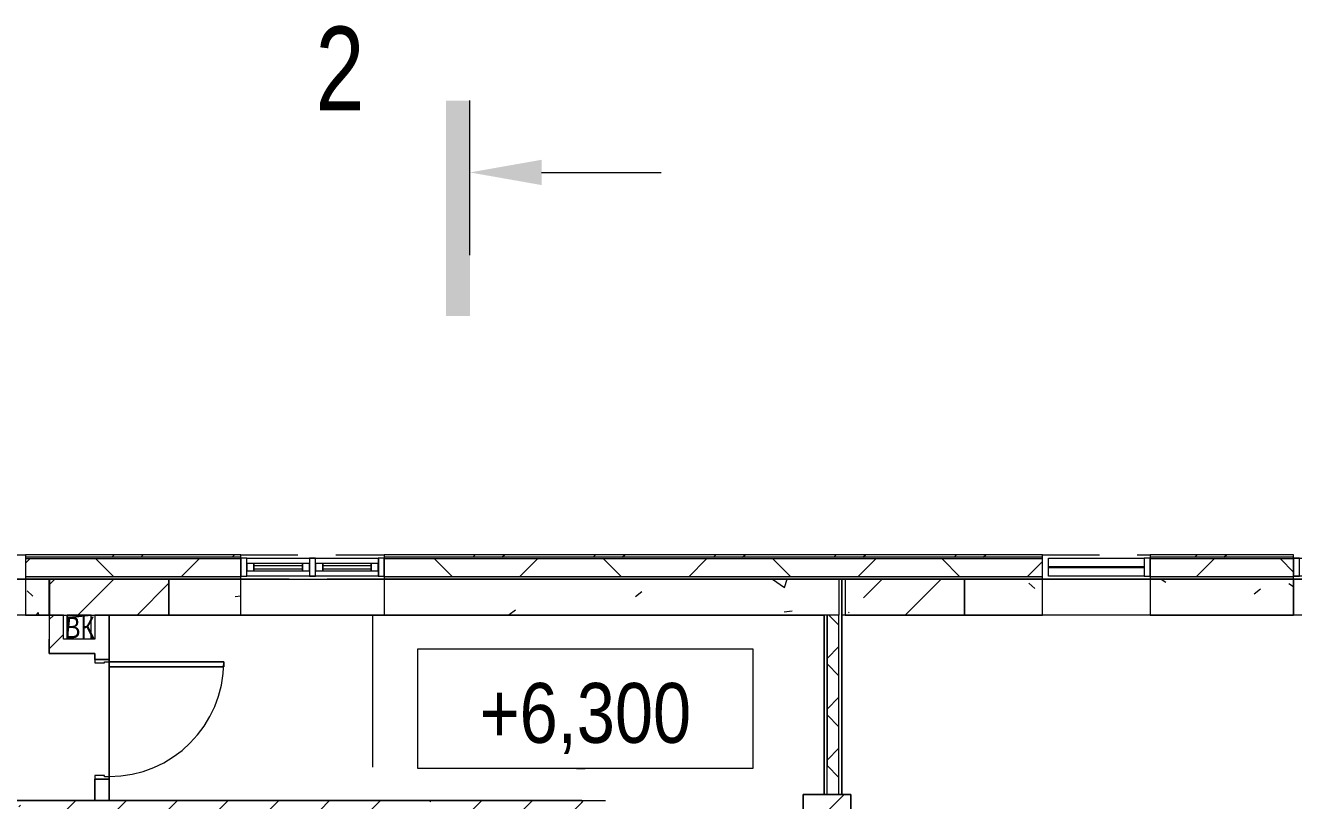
# Model space of a CAD drawing. Header units: millimetres. Extents: x 48966 to 294585, y -43515 to 30344.
# Drawn here: x 211677 to 222277, y 23867 to 30344 of the extents above; entities that cross this region are included whole.
import ezdxf

# ---------------------------------------------------------------- set-up
doc = ezdxf.new("R2010")
doc.units = ezdxf.units.MM
doc.linetypes.add('Осевые', pattern=[6350, 1270, -952.5, 3175, -952.5])
doc.linetypes.add('Сверху', pattern=[793.75, 476.25, -317.5])
for name, color, linetype, lineweight in [('Высотные отметки', 7, 'Continuous', 9), ('Двери', 7, 'Continuous', 9), ('Импосты витража', 7, 'Continuous', 9), ('Импосты витража-1', 7, 'Continuous', 18), ('Каркас_Импост', 7, 'Continuous', 9), ('Контуры', 7, 'Continuous', 9), ('Обобщенные модели', 7, 'Continuous', 9), ('Обобщенные модели-1', 7, 'Continuous', 18), ('Общие ребра', 7, 'Continuous', 9), ('Окна', 7, 'Continuous', 9), ('Окна-1', 7, 'Сверху', 9), ('Окна-2', 7, 'Continuous', 18), ('Оси-2', 7, 'Осевые', 9), ('Панель', 7, 'Continuous', 9), ('Перекрытия', 7, 'Continuous', 9), ('Разрезы', 7, 'Continuous', 9), ('Стены', 7, 'Continuous', 9), ('Стены-1', 7, 'Continuous', 18), ('Типовые аннотации', 7, 'Continuous', 9), ('Штриховка разреза-1', 7, 'Continuous', 9), ('Элементы узлов', 7, 'Continuous', 9), ('Элементы узлов-1', 7, 'Continuous', 5)]:
    doc.layers.add(name, color=color, linetype=linetype, lineweight=lineweight)
doc.layers.add('Обобщенные модели-2', color=7, linetype='Continuous', lineweight=9, true_color=0xffbc79)
doc.styles.add('Arial', font='Arial.ttf', dxfattribs={"width": 0.8, "height": 180})
doc.styles.add('Arial Narrow', font='Arial Narrow.ttf', dxfattribs={"height": 500})
doc.styles.add('Arial_1', font='Arial.ttf', dxfattribs={"width": 0.75, "height": 700})
pattern_1 = [(45, (-0.08, 0), (-493.914, 493.914), []), (45, (493.83, 0), (-493.914, 493.914), [873.125, -174.625, 6.706, -167.919])]
pattern_2 = [(45, (108045.05, 0), (-424.264, 424.264), [600, -100, 20, -100]), (45, (108045.05, 424), (-424.264, 424.264), [])]
pattern_3 = [(0, (108045.05, 0), (812.8, 203.2), [67.056, -542.544, 67.056, -542.544, -3251.2]), (0, (108045.05, 0), (812.8, 203.2), [-1219.2, 67.056, -1152.144, 67.056, -542.544, -1422.4]), (0, (108045.05, 0), (812.8, 203.2), [-3048, 67.056, -339.344, 67.056, -948.944]), (120, (108349.85, 101.6), (-582.37636, 602.30545), [67.056, -542.544, 67.056, -542.544, -3251.2]), (120, (108349.85, 101.6), (-582.37636, 602.30545), [-1219.2, 67.056, -1152.144, 67.056, -542.544, -1422.4]), (120, (108349.85, 101.6), (-582.37636, 602.30545), [-3048, 67.056, -339.344, 67.056, -948.944]), (240, (108451.45, 508), (-230.42364, -805.50545), [67.056, -542.544, 67.056, -542.544, -3251.2]), (240, (108451.45, 508), (-230.42364, -805.50545), [-1219.2, 67.056, -1152.144, 67.056, -542.544, -1422.4]), (240, (108451.45, 508), (-230.42364, -805.50545), [-3048, 67.056, -339.344, 67.056, -948.944])]
pattern_4 = [(45, (108045.05, 0), (-502.8943, 502.8943), []), (45, (108045.05, 762), (-502.8943, 502.8943), [])]
pattern_5 = [(50, (108045, 0), (1457.472, -127.512), [152.4, -1676.4]), (355, (108045, 0), (-281.942, 1528.454), [121.92, -1341.12]), (100.451, (108166.5, -10.6), (1175.541, 1400.933), [129.52, -1424.721]), (46.184, (108045, 406.4), (2168.632, -336.342), [228.6, -2514.6]), (96.636, (108225.8, 378.4), (1899.22, 1979.42), [194.28, -2137.08]), (351.184, (108045, 406.4), (1899.24, 1979.402), [182.88, -2011.68]), (21, (108248.2, 304.8), (1212.915, -818.121), [152.4, -1676.4]), (326, (108248.2, 304.8), (494.417, 1473.504), [121.92, -1341.12]), (71.451, (108349.3, 236.6), (1707.337, 655.37), [129.52, -1424.721]), (37.5, (108045.05, 0), (24.7094, 676.4402), [67.056, -1257.808, 67.056, -1294.384, -1346.2]), (37.5, (108045.05, 0), (24.7094, 676.4402), [-2686.304, 67.056, -1279.144]), (7.5, (108045.05, 0), (534.5577, 801.4443), [67.056, -709.168, 67.056, -1227.328, -513.08]), (7.5, (108045.05, 0), (534.5577, 801.4443), [-2070.608, 67.056, -446.024]), (327.5, (107591.9, 0), (1084.7275, -45.8312), [67.056, -440.944, 67.056, -1517.904, -2103.12]), (327.5, (107591.9, 0), (1084.7275, -45.8312), [-2092.96, 67.056, -2036.064]), (317.5, (107388.7, 0), (1185.035, 203.4135), [67.056, -593.344, 67.056, -985.52, -1493.52]), (317.5, (107388.7, 0), (1185.035, 203.4135), [-1712.976, 67.056, -1426.464])]

# ---------------------------------------------------------------- blocks, each defined once
blk = doc.blocks.new('Обобщенные модели 5 - Обобщенные модели 5-1059489-План 4-го этажа на отм_ _6_600')
at = {"layer": 'Обобщенные модели'}
h = blk.add_hatch(dxfattribs=at)
h.set_pattern_fill('FP_6', color=256, style=0, pattern_type=2)
h.set_pattern_definition(pattern_1)
h.paths.add_polyline_path([(104048, 25417), (104832, 25417), (104832, 25717), (103832, 25717), (103832, 25417)], flags=0)
h = blk.add_hatch(dxfattribs=at)
h.set_pattern_fill('FP_6', color=256, style=0, pattern_type=2)
h.set_pattern_definition(pattern_1)
h.paths.add_polyline_path([(111292, 25417), (111482, 25417), (111482, 25717), (110482, 25717), (110482, 25417)], flags=0)
at = {"layer": 'Обобщенные модели-1'}
for p, q in [((104832, 25717), (103832, 25717)), ((103832, 25717), (103832, 25417)), ((104832, 25417), (104832, 25717)), ((111482, 25717), (110482, 25717)), ((110482, 25717), (110482, 25417)), ((111482, 25417), (111482, 25717)), ((103832, 25417), (104832, 25417)), ((110482, 25417), (111482, 25417))]:
    blk.add_line(p, q, dxfattribs=at)
blk = doc.blocks.new('Обобщенные модели 22 - Обобщенные модели 22-1196585-План 4-го этажа на отм_ _6_600')
at = {"layer": 'Обобщенные модели'}
h = blk.add_hatch(dxfattribs=at)
h.set_pattern_fill('FP_7', color=256, style=0, pattern_type=2)
h.set_pattern_definition([(45, (0, 0), (-493.914, 493.914), []), (45, (493.9, 0), (-493.914, 493.914), [873.125, -174.625, 6.706, -167.919])])
h.paths.add_polyline_path([(110132, 23517), (110532, 23517), (110532, 23917), (110132, 23917)], flags=0)
at = {"layer": 'Обобщенные модели-1'}
for p, q in [((110532, 23917), (110132, 23917)), ((110132, 23917), (110132, 23517)), ((110532, 23517), (110532, 23917)), ((110132, 23517), (110532, 23517))]:
    blk.add_line(p, q, dxfattribs=at)
blk = doc.blocks.new('M_Окно-Квадратный проем - 900 x 11450 mm-1430326-План 4-го этажа на отм_ _6_600')
at = {"layer": 'Окна'}
for p, q in [((-458, -102), (-458, 102)), ((442, 102), (442, -102))]:
    blk.add_line(p, q, dxfattribs=at)
at = {"layer": 'Окна-1'}
for p, q in [((-458, 102), (442, 102)), ((442, -102), (-458, -102))]:
    blk.add_line(p, q, dxfattribs=at)
blk = doc.blocks.new('M_Окно-Квадратный проем - 900 x 11450 mm-1433441-План 4-го этажа на отм_ _6_600')
at = {"layer": 'Окна'}
for p, q in [((-458, -150), (-458, 150)), ((442, 150), (442, -150))]:
    blk.add_line(p, q, dxfattribs=at)
at = {"layer": 'Окна-1'}
for p, q in [((-458, 150), (442, 150)), ((442, -150), (-458, -150))]:
    blk.add_line(p, q, dxfattribs=at)
blk = doc.blocks.new('M_Окно-Квадратный проем - 1200 x 11450 mm-1434535-План 4-го этажа на отм_ _6_600')
at = {"layer": 'Окна'}
for p, q in [((-608, -102), (-608, 102)), ((592, 102), (592, -102))]:
    blk.add_line(p, q, dxfattribs=at)
at = {"layer": 'Окна-1'}
for p, q in [((-608, 102), (592, 102)), ((592, -102), (-608, -102))]:
    blk.add_line(p, q, dxfattribs=at)
blk = doc.blocks.new('M_Окно-Квадратный проем - 1200 x 11450 mm-1440296-План 4-го этажа на отм_ _6_600')
at = {"layer": 'Окна'}
for p, q in [((-608, -150), (-608, 150)), ((592, 150), (592, -150))]:
    blk.add_line(p, q, dxfattribs=at)
at = {"layer": 'Окна-1'}
for p, q in [((-608, 150), (592, 150)), ((592, -150), (-608, -150))]:
    blk.add_line(p, q, dxfattribs=at)
blk = doc.blocks.new('Прямоугольный импост - Прямоугольный импост 1-5432525-План 4-го этажа на отм_ _6_600')
at = {"layer": 'Импосты витража-1'}
for p, q in [((0, 75), (-50, 75)), ((-50, 75), (-50, -75)), ((0, -75), (0, 75)), ((-50, -75), (0, -75))]:
    blk.add_line(p, q, dxfattribs=at)
blk = doc.blocks.new('Панель окно - Верхнее левое-8277192-План 4-го этажа на отм_ _6_600')
at = {"layer": 'Окна'}
for p, q in [((202.5, 30), (-202.5, 30)), ((-202.5, 30), (-202.5, -30)), ((202.5, -30), (202.5, 30)), ((-202.5, -30), (202.5, -30))]:
    blk.add_line(p, q, dxfattribs=at)
at = {"layer": 'Окна-2'}
for p, q in [((-202.5, 30), (-262.5, 30)), ((-262.5, 30), (-262.5, -30)), ((-202.5, -30), (-202.5, 30)), ((202.5, 12.5), (-202.5, 12.5)), ((-202.5, 12.5), (-202.5, -12.5)), ((202.5, 30), (202.5, -30)), ((262.5, 30), (202.5, 30)), ((202.5, -12.5), (202.5, 12.5)), ((262.5, -30), (262.5, 30)), ((-262.5, -30), (-202.5, -30)), ((-202.5, -12.5), (202.5, -12.5)), ((202.5, -30), (262.5, -30))]:
    blk.add_line(p, q, dxfattribs=at)
blk = doc.blocks.new('Панель окно - Верхнее правое-8277188-План 4-го этажа на отм_ _6_600')
at = {"layer": 'Окна'}
for p, q in [((202.5, 30), (-202.5, 30)), ((-202.5, 30), (-202.5, -30)), ((202.5, -30), (202.5, 30)), ((-202.5, -30), (202.5, -30))]:
    blk.add_line(p, q, dxfattribs=at)
at = {"layer": 'Окна-2'}
for p, q in [((-202.5, 30), (-262.5, 30)), ((-262.5, 30), (-262.5, -30)), ((-202.5, -30), (-202.5, 30)), ((202.5, 12.5), (-202.5, 12.5)), ((-202.5, 12.5), (-202.5, -12.5)), ((202.5, 30), (202.5, -30)), ((262.5, 30), (202.5, 30)), ((202.5, -12.5), (202.5, 12.5)), ((262.5, -30), (262.5, 30)), ((-262.5, -30), (-202.5, -30)), ((-202.5, -12.5), (202.5, -12.5)), ((202.5, -30), (262.5, -30))]:
    blk.add_line(p, q, dxfattribs=at)
blk = doc.blocks.new('Прямоугольный импост - Прямоугольный импост 1-2037709-План 4-го этажа на отм_ _6_600')
at = {"layer": 'Импосты витража-1'}
for p, q in [((-50, 75), (0, 75)), ((-50, -75), (-50, 75)), ((0, 75), (0, -75)), ((0, -75), (-50, -75))]:
    blk.add_line(p, q, dxfattribs=at)
blk = doc.blocks.new('Прямоугольный импост - Прямоугольный импост 1-2108582-План 4-го этажа на отм_ _6_600')
at = {"layer": 'Импосты витража-1'}
for p, q in [((-25, 75), (25, 75)), ((-25, -75), (-25, 75)), ((25, 75), (25, -75)), ((25, -75), (-25, -75))]:
    blk.add_line(p, q, dxfattribs=at)
blk = doc.blocks.new('Прямоугольный импост - Прямоугольный импост 1-2125096-План 4-го этажа на отм_ _6_600')
at = {"layer": 'Импосты витража'}
for p, q in [((106032, 25892), (106582, 25892)), ((106582, 25892), (106582, 25742)), ((106582, 25742), (106032, 25742))]:
    blk.add_line(p, q, dxfattribs=at)
blk = doc.blocks.new('Прямоугольный импост - Прямоугольный импост 1-2125097-План 4-го этажа на отм_ _6_600')
at = {"layer": 'Импосты витража'}
for p, q in [((105482, 25742), (105482, 25892)), ((105482, 25892), (106032, 25892)), ((106032, 25742), (105482, 25742))]:
    blk.add_line(p, q, dxfattribs=at)
blk = doc.blocks.new('Прямоугольный импост - Прямоугольный импост 1-V30-План 4-го этажа на отм_ _6_600')
at = {"layer": 'Импосты витража-1'}
for p, q in [((-50, 75), (0, 75)), ((-50, -75), (-50, 75)), ((0, 75), (0, -75)), ((0, -75), (-50, -75))]:
    blk.add_line(p, q, dxfattribs=at)
blk = doc.blocks.new('Прямоугольный импост - Прямоугольный импост 1-8271313-План 4-го этажа на отм_ _6_600')
at = {"layer": 'Импосты витража'}
for p, q in [((112182, 25742), (112182, 25892)), ((112182, 25892), (112582, 25892)), ((112582, 25742), (112182, 25742))]:
    blk.add_line(p, q, dxfattribs=at)
blk = doc.blocks.new('Прямоугольный импост - Прямоугольный импост 1-V53-План 4-го этажа на отм_ _6_600')
at = {"layer": 'Импосты витража-1'}
for p, q in [((0, 75), (-50, 75)), ((-50, 75), (-50, -75)), ((0, -75), (0, 75)), ((-50, -75), (0, -75))]:
    blk.add_line(p, q, dxfattribs=at)
blk = doc.blocks.new('170_ОтверстиеПрямоугольноеВертикальное - 170_ОтверстиеПрямоугольноеВертикальное-5688918-План 4-го этажа на отм_ _6_600')
at = {"layer": 'Обобщенные модели'}
for p, q in [((-99, -99), (-99, 101)), ((-99, 101), (99, 101)), ((99, 101), (99, -99))]:
    blk.add_line(p, q, dxfattribs=at)
blk = doc.blocks.new('Дверь - Однопольная - ДВ1_21х10-6240607-План 4-го этажа на отм_ _6_600')
at = {"layer": 'Двери'}
for p, q in [((-439, 1018), (-479, 1018)), ((-479, 1018), (-479, 60)), ((-439, 60), (-439, 1018)), ((-479, 60), (-439, 60))]:
    blk.add_line(p, q, dxfattribs=at)
blk.add_arc((-479, 60), 958, 360, 90, dxfattribs=at)
at = {"layer": 'Каркас_Импост'}
for p, q in [((-480, 60), (-500, 60)), ((-500, 60), (-500, -60)), ((-480, 20), (-480, 60)), ((-470, 20), (-480, 20)), ((-470, -60), (-470, 20)), ((480, 20), (470, 20)), ((470, 20), (470, -60)), ((500, 60), (480, 60)), ((480, 60), (480, 20)), ((500, -60), (500, 60)), ((-500, -60), (-470, -60)), ((470, -60), (500, -60))]:
    blk.add_line(p, q, dxfattribs=at)
at = {"layer": 'Панель'}
for p, q in [((-479, 1018), (-439, 1018)), ((-479, 60), (-479, 1018)), ((-439, 1018), (-439, 60)), ((-439, 60), (-479, 60))]:
    blk.add_line(p, q, dxfattribs=at)
blk = doc.blocks.new('Прямоугольный импост - Прямоугольный импост 1-8281254-План 4-го этажа на отм_ _6_600')
at = {"layer": 'Импосты витража'}
for p, q in [((114232, 25742), (114232, 25892)), ((114232, 25892), (114682, 25892)), ((114682, 25742), (114232, 25742))]:
    blk.add_line(p, q, dxfattribs=at)
blk = doc.blocks.new('Прямоугольный импост - Прямоугольный импост 1-8271314-План 4-го этажа на отм_ _6_600')
at = {"layer": 'Импосты витража'}
for p, q in [((112582, 25892), (112982, 25892)), ((112982, 25892), (112982, 25742)), ((112982, 25742), (112582, 25742))]:
    blk.add_line(p, q, dxfattribs=at)
blk = doc.blocks.new('Разрез - Номер спереди-234828-План 4-го этажа на отм_ _6_600')
at = {"layer": 'Разрезы'}
for points in [[(0, 0), (0, 1), (9.004, 1), (9.004, 0)], [(2.471, -3), (3, 0), (3.529, -3)]]:
    blk.add_hatch(color=256, dxfattribs=at).paths.add_polyline_path(points, flags=0)
blk.add_line((3, -3), (3, -8), dxfattribs=at)
blk = doc.blocks.new('Высотные отметки - Высотная отметка - Рамка_14мм длина-4459141-План 4-го этажа на отм_ _6_600')
at = {"layer": 'Высотные отметки'}
for p, q in [((7, 5), (-7, 5)), ((-7, 5), (-7, 0)), ((7, 0), (7, 5)), ((-7, 0), (7, 0))]:
    blk.add_line(p, q, dxfattribs=at)

msp = doc.modelspace()

# ---------------------------------------------------------------- hatches: boundary and pattern name
at = {"layer": 'Штриховка разреза-1'}
h = msp.add_hatch(dxfattribs=at)
h.set_pattern_fill('FP_2', color=256, style=0, pattern_type=2)
h.set_pattern_definition(pattern_4)
h.paths.add_polyline_path([(225181.2, 25902.1), (225181.3, 25922.1), (223176.7, 25922.1), (223176.7, 25902.1), (224771.1, 25902.1)], flags=0)
h.paths.add_polyline_path([(221076.7, 25902.1), (222276.7, 25902.1), (222276.7, 25922.1), (221076.7, 25922.1)], flags=0)
h.paths.add_polyline_path([(211676.7, 25902.1), (213476.7, 25902.1), (213476.7, 25922.1), (211676.7, 25922.1)], flags=0)
h.paths.add_polyline_path([(220176.7, 25902.1), (220176.7, 25922.1), (214676.7, 25922.1), (214676.7, 25902.1), (219337.6, 25902.1)], flags=0)
h.paths.add_polyline_path([(210281.8, 25902.1), (210476.7, 25902.1), (210476.7, 25922.1), (208676.7, 25922.1), (208676.7, 25902.1)], flags=0)
h.paths.add_polyline_path([(205676.7, 25902.1), (207476.7, 25902.1), (207476.7, 25922.1), (205676.7, 25922.1)], flags=0)
h = msp.add_hatch(dxfattribs=at)
h.set_pattern_fill('FP_1', color=256, style=0, pattern_type=2)
h.set_pattern_definition(pattern_3)
h.paths.add_polyline_path([(225181.2, 25887.1), (225181.2, 25902.1), (223176.7, 25902.1), (223176.7, 25887.1), (224771.1, 25887.1)], flags=0)
h.paths.add_polyline_path([(220176.7, 25887.1), (220176.7, 25902.1), (214676.7, 25902.1), (214676.7, 25887.1), (219337.6, 25887.1)], flags=0)
h.paths.add_polyline_path([(222276.7, 25887.1), (222276.7, 25902.1), (221076.7, 25902.1), (221076.7, 25887.1)], flags=0)
h.paths.add_polyline_path([(210281.8, 25887.1), (210476.7, 25887.1), (210476.7, 25902.1), (208676.7, 25902.1), (208676.7, 25887.1)], flags=0)
h.paths.add_polyline_path([(213476.7, 25887.1), (213476.7, 25902.1), (211676.7, 25902.1), (211676.7, 25887.1), (212092.9, 25887.1)], flags=0)
h.paths.add_polyline_path([(207476.7, 25887.1), (207476.7, 25902.1), (205676.7, 25902.1), (205676.7, 25887.1)], flags=0)
h = msp.add_hatch(dxfattribs=at)
h.set_pattern_fill('FP_3', color=256, style=0, pattern_type=2)
h.set_pattern_definition([(45, (108045, 0), (-707.107, 707.107), []), (135, (108045, 0), (-707.107, -707.107), [])])
h.paths.add_polyline_path([(225180.5, 25737.1), (225181.2, 25887.1), (223176.7, 25887.1), (223176.7, 25737.1), (224771.1, 25737.1)], flags=0)
h.paths.add_polyline_path([(220176.7, 25737.1), (220176.7, 25887.1), (214676.7, 25887.1), (214676.7, 25737.1), (219337.6, 25737.1)], flags=0)
h.paths.add_polyline_path([(221076.7, 25737.1), (222276.7, 25737.1), (222276.7, 25887.1), (221076.7, 25887.1)], flags=0)
h.paths.add_polyline_path([(210281.8, 25737.1), (210476.7, 25737.1), (210476.7, 25887.1), (208676.7, 25887.1), (208676.7, 25737.1)], flags=0)
h.paths.add_polyline_path([(211676.7, 25737.1), (213476.7, 25737.1), (213476.7, 25887.1), (211676.7, 25887.1)], flags=0)
h.paths.add_polyline_path([(205676.7, 25737.1), (207476.7, 25737.1), (207476.7, 25887.1), (205676.7, 25887.1)], flags=0)
h = msp.add_hatch(dxfattribs=at)
h.set_pattern_fill('FP_1', color=256, style=0, pattern_type=2)
h.set_pattern_definition(pattern_3)
h.paths.add_polyline_path([(225180.4, 25717.1), (225180.5, 25737.1), (223176.7, 25737.1), (223176.7, 25717.1), (224771.1, 25717.1)], flags=0)
h.paths.add_polyline_path([(220176.7, 25717.1), (220176.7, 25737.1), (214676.7, 25737.1), (214676.7, 25717.1), (219337.6, 25717.1)], flags=0)
h.paths.add_polyline_path([(221076.7, 25717.1), (222276.7, 25717.1), (222276.7, 25737.1), (221076.7, 25737.1)], flags=0)
h.paths.add_polyline_path([(210476.7, 25717.1), (210476.7, 25737.1), (208676.7, 25737.1), (208676.7, 25717.1), (210281.8, 25717.1)], flags=0)
h.paths.add_polyline_path([(213476.7, 25717.1), (213476.7, 25737.1), (211676.7, 25737.1), (211676.7, 25717.1), (212092.9, 25717.1)], flags=0)
h.paths.add_polyline_path([(207476.7, 25717.1), (207476.7, 25737.1), (205676.7, 25737.1), (205676.7, 25717.1)], flags=0)
h = msp.add_hatch(dxfattribs=at)
h.set_pattern_fill('FP_8', color=256, style=0, pattern_type=2)
h.set_pattern_definition(pattern_5)
h.paths.add_polyline_path([(211876.8, 25417.1), (211876.8, 25717.1), (211676.7, 25717.1), (211676.7, 25417.1)], flags=0)
h = msp.add_hatch(dxfattribs=at)
h.set_pattern_fill('FP_8', color=256, style=0, pattern_type=2)
h.set_pattern_definition(pattern_5)
h.paths.add_polyline_path([(213476.7, 25417.1), (213476.7, 25717.1), (212876.7, 25717.1), (212876.7, 25417.1)], flags=0)
h = msp.add_hatch(dxfattribs=at)
h.set_pattern_fill('FP_8', color=256, style=0, pattern_type=2)
h.set_pattern_definition(pattern_5)
h.paths.add_polyline_path([(218376.7, 25417.1), (218476.7, 25417.1), (218476.7, 25717.1), (214676.7, 25717.1), (214676.7, 25417.1), (218351.7, 25417.1)], flags=0)
h = msp.add_hatch(dxfattribs=at)
h.set_pattern_fill('FP_8', color=256, style=0, pattern_type=2)
h.set_pattern_definition(pattern_5)
h.paths.add_polyline_path([(219526.7, 25417.1), (220176.7, 25417.1), (220176.7, 25717.1), (219526.7, 25717.1)], flags=0)
h = msp.add_hatch(dxfattribs=at)
h.set_pattern_fill('FP_8', color=256, style=0, pattern_type=2)
h.set_pattern_definition(pattern_5)
h.paths.add_polyline_path([(221076.7, 25417.1), (222276.7, 25417.1), (222276.7, 25717.1), (221076.7, 25717.1)], flags=0)
h = msp.add_hatch(dxfattribs=at)
h.set_pattern_fill('FP_2', color=256, style=0, pattern_type=2)
h.set_pattern_definition(pattern_4)
h.paths.add_polyline_path([(211876.7, 25217.1), (211996.7, 25217.1), (211996.7, 25417.1), (211876.7, 25417.1)], flags=0)
h = msp.add_hatch(dxfattribs=at)
h.set_pattern_fill('FP_2', color=256, style=0, pattern_type=2)
h.set_pattern_definition(pattern_4)
h.paths.add_polyline_path([(212376.7, 23867.1), (212376.7, 24047.1), (212256.7, 24047.1), (212256.7, 23867.1)], flags=0)
h.paths.add_polyline_path([(212256.7, 25047.1), (212376.7, 25047.1), (212376.7, 25417.1), (212256.7, 25417.1), (212256.7, 25092.1)], flags=0)
h = msp.add_hatch(dxfattribs=at)
h.set_pattern_fill('FP_5', color=256, style=0, pattern_type=2)
h.set_pattern_definition([(45, (108045.05, 0), (-212.132, 212.132), []), (135, (108045.05, 0), (-212.132, -212.132), [])])
h.paths.add_polyline_path([(218376.7, 23917.1), (218476.7, 23917.1), (218476.7, 25417.1), (218376.7, 25417.1), (218376.7, 24061.4)], flags=0)
h = msp.add_hatch(dxfattribs=at)
h.set_pattern_fill('FP_2', color=256, style=0, pattern_type=2)
h.set_pattern_definition(pattern_4)
h.paths.add_polyline_path([(212092.9, 25097.1), (212256.7, 25097.1), (212256.7, 25217.1), (211876.7, 25217.1), (211876.7, 25097.1)], flags=0)
h = msp.add_hatch(dxfattribs=at)
h.set_pattern_fill('FP_4', color=256, style=0, pattern_type=2)
h.set_pattern_definition(pattern_2)
h.paths.add_polyline_path([(212224.7, 23567.1), (212376.7, 23567.1), (212376.7, 23867.1), (208201.7, 23867.1), (208201.7, 23567.1), (212092.9, 23567.1)], flags=0)
h.paths.add_polyline_path([(207701.7, 23567.1), (207701.7, 23867.1), (204848.3, 23867.1), (204848.3, 23567.1)], flags=0)
h = msp.add_hatch(dxfattribs=at)
h.set_pattern_fill('FP_4', color=256, style=0, pattern_type=2)
h.set_pattern_definition(pattern_2)
h.paths.add_polyline_path([(216326.7, 23567.1), (216326.7, 23867.1), (212376.7, 23867.1), (212376.7, 23567.1), (215715.3, 23567.1)], flags=0)
h = msp.add_hatch(dxfattribs=at)
h.set_pattern_fill('FP_4', color=256, style=0, pattern_type=2)
h.set_pattern_definition(pattern_2)
h.paths.add_polyline_path([(216526.7, 15867.1), (216526.7, 22467.1), (216326.7, 22467.1), (216326.7, 15867.1)], flags=0)
h.paths.add_polyline_path([(216526.7, 23467.1), (216526.7, 23867.1), (216326.7, 23867.1), (216326.7, 23467.1)], flags=0)
at = {"layer": 'Элементы узлов-1'}
msp.add_hatch(color=256, dxfattribs=at).paths.add_polyline_path([(212026.7, 25217.1), (212026.9, 25217.1), (212046.7, 25397.1), (212225.4, 25417.1), (212026.7, 25417.1)], flags=0)

# ---------------------------------------------------------------- linework, layer by layer
at = {"layer": 'Высотные отметки'}
for q in [(216355.9, 24135.5), (216283.8, 24135.5)]:
    msp.add_line((216283.8, 24135.5), q, dxfattribs=at)
at = {"layer": 'Контуры'}
for p, q in [((216326.4, 25417.1), (212526.7, 25417.1)), ((216326.7, 25417.1), (212526.7, 25417.1)), ((212526.7, 25417.1), (216326.7, 25417.1)), ((216326.7, 25417.1), (212526.7, 25417.1))]:
    msp.add_line(p, q, dxfattribs=at)
at = {"layer": 'Обобщенные модели-2'}
for p, q in [((212225.4, 25417.1), (212026.7, 25417.1)), ((212026.7, 25417.1), (212026.7, 25217.1)), ((212225.4, 25217.1), (212225.4, 25417.1))]:
    msp.add_line(p, q, dxfattribs=at)
at = {"layer": 'Общие ребра'}
for p, q in [((213476.7, 25902.1), (211676.7, 25902.1)), ((213476.7, 25887.1), (211676.7, 25887.1)), ((220176.7, 25902.1), (214676.7, 25902.1)), ((220176.7, 25887.1), (214676.7, 25887.1)), ((222276.7, 25902.1), (221076.7, 25902.1)), ((222276.7, 25887.1), (221076.7, 25887.1)), ((213476.7, 25737.1), (211676.7, 25737.1)), ((220176.7, 25737.1), (214676.7, 25737.1)), ((218476.7, 25717.1), (218476.7, 25417.1)), ((222276.7, 25737.1), (221076.7, 25737.1)), ((211676.7, 25417.1), (211876.8, 25417.1)), ((212376.7, 25047.1), (212376.7, 25417.1)), ((218376.7, 25417.1), (218351.7, 25417.1)), ((218376.7, 23917.1), (218376.7, 25417.1)), ((218476.7, 25417.1), (218376.7, 25417.1)), ((218476.7, 23917.1), (218476.7, 25417.1)), ((219526.7, 25417.1), (220176.7, 25417.1)), ((212256.7, 25092.1), (212256.7, 25047.1)), ((212256.7, 24047.1), (212256.7, 23867.1)), ((212376.7, 23867.1), (212376.7, 24047.1)), ((212376.7, 23867.1), (212256.7, 23867.1)), ((212256.7, 23867.1), (212376.7, 23867.1))]:
    msp.add_line(p, q, dxfattribs=at)
at = {"layer": 'Оси-2'}
for p, q in [((258216.7, 25417.1), (199731.8, 25417.1)), ((212376.7, 25417.1), (212376.7, -41737.8)), ((214576.7, 25417.1), (214576.7, -41737.8)), ((218376.7, 25417.1), (218376.7, -41737.8))]:
    msp.add_line(p, q, dxfattribs=at)
at = {"layer": 'Перекрытия'}
for p, q in [((224851.7, 25717.1), (218501.7, 25717.1)), ((218501.7, 25717.1), (218501.7, 23917.1)), ((211876.8, 25417.1), (208201.7, 25417.1)), ((218351.7, 25417.1), (212376.7, 25417.1)), ((212376.7, 25417.1), (212376.7, 23867.1)), ((218351.7, 23917.1), (218351.7, 25417.1)), ((224851.7, 25417.1), (218501.7, 25417.1)), ((218501.7, 25417.1), (218501.7, 23917.1)), ((211876.7, 25097.1), (211876.7, 25217.1)), ((212256.7, 25097.1), (211876.7, 25097.1)), ((212256.7, 25047.1), (212256.7, 25097.1)), ((212376.7, 25047.1), (212256.7, 25047.1)), ((212376.7, 24047.1), (212376.7, 25047.1)), ((212256.7, 23867.1), (212256.7, 24047.1)), ((212256.7, 24047.1), (212376.7, 24047.1)), ((208201.7, 23867.1), (212256.7, 23867.1)), ((212376.7, 23867.1), (216526.7, 23867.1)), ((218176.7, 23517.1), (218176.7, 23917.1)), ((218176.7, 23917.1), (218351.7, 23917.1)), ((218501.7, 23917.1), (218576.7, 23917.1)), ((218501.7, 23917.1), (218576.7, 23917.1)), ((218576.7, 23917.1), (218576.7, 23517.1)), ((218576.7, 23917.1), (218576.7, 23517.1))]:
    msp.add_line(p, q, dxfattribs=at)
at = {"layer": 'Разрезы'}
msp.add_line((215391.5, 28424.5), (215391.5, 29715.8), dxfattribs=at)
at = {"layer": 'Стены'}
for p, q in [((213476.7, 25417.1), (213476.7, 25717.1)), ((213476.7, 25717.1), (214676.7, 25717.1)), ((214676.7, 25717.1), (214676.7, 25417.1)), ((220176.7, 25417.1), (220176.7, 25717.1)), ((220176.7, 25717.1), (221076.7, 25717.1)), ((221076.7, 25717.1), (221076.7, 25417.1)), ((222276.7, 25717.1), (222276.7, 25417.1)), ((222276.7, 25717.1), (223176.7, 25717.1)), ((214676.7, 25417.1), (213476.7, 25417.1)), ((223176.7, 25417.1), (222276.7, 25417.1)), ((212256.7, 25047.1), (212376.7, 25047.1)), ((212376.7, 25047.1), (212376.7, 24047.1)), ((212376.7, 24047.1), (212256.7, 24047.1))]:
    msp.add_line(p, q, dxfattribs=at)
at = {"layer": 'Стены-1'}
for p, q in [((213476.7, 25922.1), (211676.7, 25922.1)), ((211676.7, 25922.1), (211676.7, 25717.1)), ((213476.7, 25717.1), (213476.7, 25922.1)), ((220176.7, 25922.1), (214676.7, 25922.1)), ((214676.7, 25922.1), (214676.7, 25717.1)), ((220176.7, 25717.1), (220176.7, 25922.1)), ((222276.7, 25922.1), (221076.7, 25922.1)), ((221076.7, 25922.1), (221076.7, 25717.1)), ((222276.7, 25717.1), (222276.7, 25922.1)), ((221026.7, 25819.6), (220226.7, 25819.6)), ((220226.7, 25819.6), (220226.7, 25814.6)), ((220226.7, 25814.6), (221026.7, 25814.6)), ((221026.7, 25814.6), (221026.7, 25819.6)), ((211676.7, 25717.1), (213476.7, 25717.1)), ((211876.8, 25717.1), (211676.7, 25717.1)), ((211676.7, 25717.1), (211676.7, 25417.1)), ((211876.8, 25417.1), (211876.8, 25717.1)), ((213476.7, 25717.1), (212876.7, 25717.1)), ((212876.7, 25717.1), (212876.7, 25417.1)), ((213476.7, 25417.1), (213476.7, 25717.1)), ((214676.7, 25717.1), (220176.7, 25717.1)), ((218476.7, 25717.1), (214676.7, 25717.1)), ((214676.7, 25717.1), (214676.7, 25417.1)), ((218501.7, 25717.1), (218476.7, 25717.1)), ((218501.7, 25417.1), (218501.7, 25717.1)), ((220176.7, 25717.1), (219526.7, 25717.1)), ((219526.7, 25717.1), (219526.7, 25417.1)), ((220176.7, 25417.1), (220176.7, 25717.1)), ((221076.7, 25717.1), (222276.7, 25717.1)), ((222276.7, 25717.1), (221076.7, 25717.1)), ((221076.7, 25717.1), (221076.7, 25417.1)), ((222276.7, 25417.1), (222276.7, 25717.1)), ((211876.7, 25417.1), (211876.7, 25217.1)), ((211996.7, 25417.1), (211876.7, 25417.1)), ((211996.7, 25217.1), (211996.7, 25417.1)), ((212376.7, 25417.1), (212256.7, 25417.1)), ((212256.7, 25417.1), (212256.7, 25217.1)), ((212876.7, 25417.1), (213476.7, 25417.1)), ((214676.7, 25417.1), (218351.7, 25417.1)), ((218351.7, 25417.1), (218351.7, 23917.1)), ((218501.7, 23917.1), (218501.7, 25417.1)), ((221076.7, 25417.1), (222276.7, 25417.1)), ((211876.7, 25217.1), (211876.7, 25097.1)), ((212256.7, 25217.1), (211996.7, 25217.1)), ((211876.7, 25097.1), (212256.7, 25097.1)), ((212256.7, 25097.1), (212256.7, 25092.1)), ((212256.7, 25047.1), (212376.7, 25047.1)), ((212376.7, 24047.1), (212256.7, 24047.1)), ((212256.7, 23867.1), (208201.7, 23867.1)), ((216326.7, 23867.1), (212376.7, 23867.1)), ((218351.7, 23917.1), (218501.7, 23917.1))]:
    msp.add_line(p, q, dxfattribs=at)
at = {"layer": 'Элементы узлов'}
for p, q in [((212225.4, 25417.1), (212026.7, 25417.1)), ((212026.7, 25417.1), (212026.7, 25217.1)), ((212046.7, 25397.1), (212026.9, 25217.1)), ((212026.9, 25217.1), (212046.7, 25397.1)), ((212225.4, 25417.1), (212046.7, 25397.1)), ((212046.7, 25397.1), (212225.4, 25417.1)), ((212225.4, 25217.1), (212225.4, 25417.1))]:
    msp.add_line(p, q, dxfattribs=at)

# ---------------------------------------------------------------- block references
at = {"layer": 'Высотные отметки', "extrusion": (0, 0, -1), "xscale": 199.9999999999999, "yscale": 199.9999999999999, "zscale": 199.9999999999999}
msp.add_blockref('Высотные отметки - Высотная отметка - Рамка_14мм длина-4459141-План 4-го этажа на отм_ _6_600', (-216355.9, 24135.5), dxfattribs=at)
at = {"layer": 'Двери', "rotation": 270}
msp.add_blockref('Дверь - Однопольная - ДВ1_21х10-6240607-План 4-го этажа на отм_ _6_600', (212316.7, 24547.1), dxfattribs=at)
at = {"layer": 'Импосты витража', "extrusion": (0, 0, -1)}
for name, p in [('Прямоугольный импост - Прямоугольный импост 1-2037709-План 4-го этажа на отм_ _6_600', (-213476.7, 25817.1)), ('Прямоугольный импост - Прямоугольный импост 1-2108582-План 4-го этажа на отм_ _6_600', (-214076.7, 25817.1))]:
    msp.add_blockref(name, p, dxfattribs=at)
at = {"layer": 'Импосты витража'}
for name, p in [('Прямоугольный импост - Прямоугольный импост 1-2125097-План 4-го этажа на отм_ _6_600', (108045, 0)), ('Прямоугольный импост - Прямоугольный импост 1-2125096-План 4-го этажа на отм_ _6_600', (108045, 0)), ('Прямоугольный импост - Прямоугольный импост 1-V53-План 4-го этажа на отм_ _6_600', (214676.7, 25817.1)), ('Прямоугольный импост - Прямоугольный импост 1-8271313-План 4-го этажа на отм_ _6_600', (108045, 0)), ('Прямоугольный импост - Прямоугольный импост 1-8271314-План 4-го этажа на отм_ _6_600', (108045, 0)), ('Прямоугольный импост - Прямоугольный импост 1-8281254-План 4-го этажа на отм_ _6_600', (108045, 0))]:
    msp.add_blockref(name, p, dxfattribs=at)
at = {"layer": 'Импосты витража', "extrusion": (0, 0, -1), "rotation": 180}
msp.add_blockref('Прямоугольный импост - Прямоугольный импост 1-V30-План 4-го этажа на отм_ _6_600', (-221076.7, 25817.1), dxfattribs=at)
at = {"layer": 'Импосты витража', "rotation": 180}
msp.add_blockref('Прямоугольный импост - Прямоугольный импост 1-5432525-План 4-го этажа на отм_ _6_600', (222276.7, 25817.1), dxfattribs=at)
at = {"layer": 'Обобщенные модели'}
for name, p in [('Обобщенные модели 5 - Обобщенные модели 5-1059489-План 4-го этажа на отм_ _6_600', (108045.1, 0)), ('Обобщенные модели 22 - Обобщенные модели 22-1196585-План 4-го этажа на отм_ _6_600', (108045, 0))]:
    msp.add_blockref(name, p, dxfattribs=at)
at = {"layer": 'Окна', "rotation": 180}
for name, p in [('M_Окно-Квадратный проем - 1200 x 11450 mm-1434535-План 4-го этажа на отм_ _6_600', (211068.5, 25819.6)), ('M_Окно-Квадратный проем - 1200 x 11450 mm-1434535-План 4-го этажа на отм_ _6_600', (214068.5, 25819.6)), ('M_Окно-Квадратный проем - 900 x 11450 mm-1430326-План 4-го этажа на отм_ _6_600', (220618.5, 25819.6)), ('Панель окно - Верхнее правое-8277188-План 4-го этажа на отм_ _6_600', (213789.2, 25817.1)), ('Панель окно - Верхнее левое-8277192-План 4-го этажа на отм_ _6_600', (214364.2, 25817.1)), ('M_Окно-Квадратный проем - 1200 x 11450 mm-1440296-План 4-го этажа на отм_ _6_600', (211068.5, 25567.1)), ('M_Окно-Квадратный проем - 1200 x 11450 mm-1440296-План 4-го этажа на отм_ _6_600', (214068.5, 25567.1)), ('M_Окно-Квадратный проем - 900 x 11450 mm-1433441-План 4-го этажа на отм_ _6_600', (220618.5, 25567.1))]:
    msp.add_blockref(name, p, dxfattribs=at)
at = {"layer": 'Разрезы', "extrusion": (0, 0, -1), "xscale": 199.9999999999999, "yscale": 199.9999999999999, "zscale": 199.9999999999999, "rotation": 270.0000000000002}
msp.add_blockref('Разрез - Номер спереди-234828-План 4-го этажа на отм_ _6_600', (-215391.5, 29715.8), dxfattribs=at)
at = {"layer": 'Элементы узлов'}
msp.add_blockref('170_ОтверстиеПрямоугольноеВертикальное - 170_ОтверстиеПрямоугольноеВертикальное-5688918-План 4-го этажа на отм_ _6_600', (212126, 25315.9), dxfattribs=at)

# ---------------------------------------------------------------- texts
at = {"layer": 'Разрезы', "insert": (214102.3, 30334), "char_height": 700, "width": 505.063, "attachment_point": 1, "style": 'Arial_1'}
msp.add_mtext('\\fArial|b0|i0|c204|p34|;\\W.75;2', dxfattribs=at)
at = {"layer": 'Типовые аннотации', "insert": (212003.9, 25403.9), "char_height": 180, "width": 307.848, "attachment_point": 1, "style": 'Arial'}
msp.add_mtext('ВК', dxfattribs=at)

# ---------------------------------------------------------------- next in the draw order: texts
at = {"layer": 'Высотные отметки', "insert": (215473.2, 24849.9), "char_height": 500, "width": 2118.479, "attachment_point": 1, "line_spacing_factor": 0.974696, "style": 'Arial Narrow', "bg_fill": 3, "box_fill_scale": 1.25, "bg_fill_color": 256, "bg_fill_true_color": 13158600, "bg_fill_transparency": 0}
msp.add_mtext('+6,300', dxfattribs=at)

doc.saveas('drawing.dxf')
